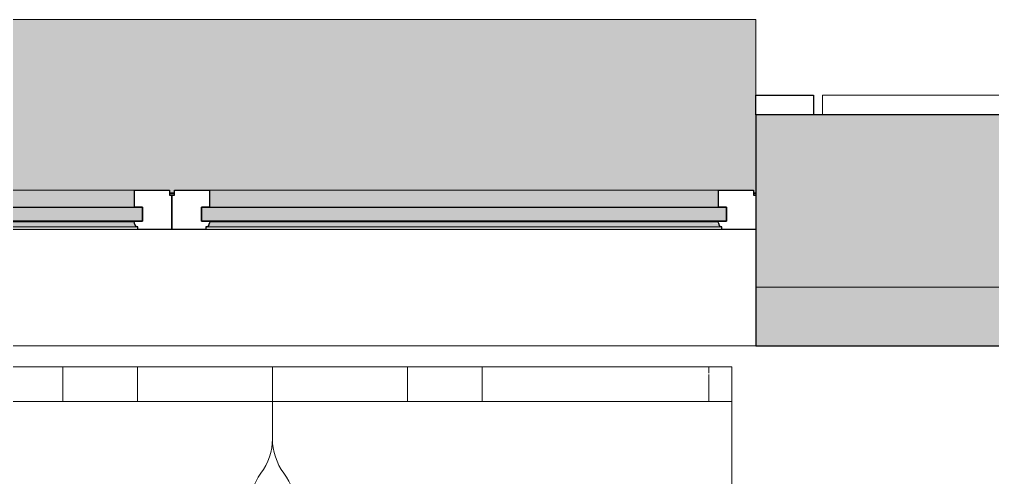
# Model space of a CAD drawing. Header units: millimetres. Extents: x 79795 to 317870, y -36033 to 97293.
# Drawn here: x 201035 to 202730, y 34016 to 34813 of the extents above; entities that cross this region are included whole.
import ezdxf

# ---------------------------------------------------------------- set-up
doc = ezdxf.new("R2010")
doc.units = ezdxf.units.MM
doc.header["$MEASUREMENT"] = 0
for name, color, linetype, lineweight in [('CSM-STL-XX-ZZ-M3-A-XXXX-00001_detached _19_04_21__rvt-1-Level 4$0$A-GLAZ', 7, 'CONTINUOUS', 9), ('CSM-STL-XX-ZZ-M3-A-XXXX-00001_detached _19_04_21__rvt-1-Level 4$0$A-GLAZ-CURT', 7, 'CONTINUOUS', 9), ('CSM-STL-XX-ZZ-M3-A-XXXX-00001_detached _19_04_21__rvt-1-Level 4$0$A-WALL', 7, 'CONTINUOUS', 9), ('CSM-STL-XX-ZZ-M3-A-XXXX-00001_detached _19_04_21__rvt-1-Level 4$0$A-WALL-PATT', 7, 'CONTINUOUS', 9), ('CSM-STL-XX-ZZ-M3-A-XXXX-00001_detached _19_04_21__rvt-1-Level 4$0$I-WALL', 7, 'CONTINUOUS', 9), ('I-FURN', 8, 'CONTINUOUS', 9)]:
    doc.layers.add(name, color=color, linetype=linetype, lineweight=lineweight)

msp = doc.modelspace()

# ---------------------------------------------------------------- hatches: boundary and pattern name
at = {"layer": 'CSM-STL-XX-ZZ-M3-A-XXXX-00001_detached _19_04_21__rvt-1-Level 4$0$A-GLAZ'}
for points in [[(202317.8, 34511.5), (202317.8, 34813.2), (200283.7, 34813.2), (200283.7, 34511.5), (200288, 34511.5), (200288, 34516.2), (201296.5, 34516.2), (201296.5, 34511.5), (201305.2, 34511.5), (201305.2, 34516.2), (202313.5, 34516.2), (202313.5, 34511.5)], [(201235.6, 34486.2), (201235.6, 34516.2), (200348.9, 34516.2), (200348.9, 34486.2), (201043.5, 34486.2)], [(202239.4, 34486.2), (202252.6, 34486.2), (202252.6, 34516.2), (201366, 34516.2), (201366, 34486.2), (201641.5, 34486.2)], [(201249.6, 34462.3), (201249.6, 34486.2), (200334.9, 34486.2), (200334.9, 34462.3), (201043.5, 34462.3)], [(202266.6, 34462.3), (202266.6, 34486.2), (201352.1, 34486.2), (201352.1, 34462.3), (202239.4, 34462.3)], [(201240.1, 34447.3), (201241.6, 34447.3), (201241.6, 34452.3), (200342.9, 34451.8), (200342.9, 34447.3), (201239.9, 34447.3)], [(201240.1, 34452.3), (201236.7, 34454.6), (201235.4, 34457.2), (200348.7, 34457.2), (200346.9, 34453.6), (200344.4, 34452.3), (201237.8, 34452.3)], [(201235.6, 34457.2), (201235.6, 34458.3), (201234.4, 34461.2), (200350.1, 34461.2), (200348.9, 34457.2), (201043.5, 34457.2), (201235.4, 34457.2)], [(201234.4, 34461.2), (201234.4, 34462.3), (201043.5, 34461.2)], [(202257.1, 34447.3), (202258.6, 34447.3), (202258.6, 34452.3), (201360, 34451.8), (201360, 34447.3), (202256.9, 34447.3)], [(202257.1, 34452.3), (202253.7, 34454.6), (202252.4, 34457.2), (201365.8, 34457.2), (201364, 34453.6), (201361.6, 34452.3), (202254.8, 34452.3)], [(202239.4, 34457.2), (202252.6, 34458.3), (202251.4, 34461.2), (201367.3, 34461.2), (201366, 34457.2), (201641.5, 34457.2)], [(202251.4, 34461.2), (202251.4, 34462.3), (202239.4, 34461.2)]]:
    msp.add_hatch(color=256, dxfattribs=at).paths.add_polyline_path(points, flags=0)
h = msp.add_hatch(color=256, dxfattribs=at)
h.paths.add_polyline_path([(202317.8, 34509.4), (202317.8, 34511.5), (202313.5, 34511.5), (202313.5, 34509.4)], flags=0)
h.paths.add_polyline_path([(201301.5, 34509.4), (201305.2, 34509.4), (201305.2, 34511.5), (201296.5, 34511.5), (201296.5, 34509.4)], flags=0)
h.paths.add_polyline_path([(200283.7, 34509.4), (200288, 34509.4), (200288, 34511.5), (200283.7, 34511.5)], flags=0)
h = msp.add_hatch(color=256, dxfattribs=at)
h.paths.add_polyline_path([(202257.1, 34452.3), (202255.8, 34453.4), (202255.8, 34452.8)], flags=0)
h.paths.add_polyline_path([(201360, 34452.3), (201362.9, 34452.8), (201361.2, 34452.8)], flags=0)
at = {"layer": 'CSM-STL-XX-ZZ-M3-A-XXXX-00001_detached _19_04_21__rvt-1-Level 4$0$A-WALL-PATT'}
h = msp.add_hatch(color=256, dxfattribs=at)
h.paths.add_polyline_path([(230840.8, 34347.3), (230840.8, 34647.3), (229692.8, 34647.3), (229692.8, 34347.3), (229746.4, 34347.3)], flags=0)
h.paths.add_polyline_path([(218948.8, 34347.3), (220908.8, 34347.3), (220908.8, 34647.3), (202317.8, 34647.3), (202317.8, 34347.3), (218537.2, 34347.3)], flags=0)
h.paths.add_polyline_path([(200283.7, 34347.3), (200283.7, 34647.3), (196942.8, 34647.3), (196942.8, 34347.3), (199847.5, 34347.3)], flags=0)
h.paths.add_polyline_path([(190658.8, 34347.3), (190658.8, 34647.3), (187318, 34647.3), (187318, 34347.3), (190578.9, 34347.3)], flags=0)
h.paths.add_polyline_path([(185283.8, 34347.3), (185283.8, 34647.3), (166692.8, 34647.3), (166692.8, 34347.3), (184300.1, 34347.3)], flags=0)
h.paths.add_polyline_path([(157908.8, 34347.3), (157908.8, 34647.3), (156460.8, 34647.3), (156460.8, 34347.3), (157391.2, 34347.3)], flags=0)
h = msp.add_hatch(color=256, dxfattribs=at)
h.paths.add_polyline_path([(210693.8, 34245.3), (210693.8, 34347.3), (202317.8, 34347.3), (202317.8, 34245.3), (208219.2, 34245.3)], flags=0)
h.paths.add_polyline_path([(200283.7, 34245.3), (200283.7, 34347.3), (197612, 34347.3), (197612, 34245.3), (199847.5, 34245.3)], flags=0)

# ---------------------------------------------------------------- linework, layer by layer
at = {"layer": 'CSM-STL-XX-ZZ-M3-A-XXXX-00001_detached _19_04_21__rvt-1-Level 4$0$A-GLAZ'}
for p, q in [((202317.8, 34813.2), (200283.7, 34813.2)), ((202317.8, 34813.2), (202317.8, 34681.3)), ((200348.9, 34516.2), (201235.6, 34516.2)), ((201366, 34516.2), (202252.6, 34516.2)), ((201305.2, 34511.5), (201296.5, 34511.5)), ((201305.2, 34509.4), (201296.5, 34509.4)), ((202317.8, 34511.5), (202313.5, 34511.5)), ((202317.8, 34509.4), (202313.5, 34509.4)), ((200344.4, 34452.3), (201240.1, 34452.3)), ((200350.1, 34461.2), (201234.4, 34461.2)), ((201240.1, 34452.3), (201241.6, 34452.3)), ((201360, 34452.3), (201361.6, 34452.3)), ((201361.6, 34452.3), (202257.1, 34452.3)), ((201367.3, 34461.2), (202251.4, 34461.2)), ((202257.1, 34452.3), (202258.6, 34452.3)), ((201241.6, 34447.3), (200342.9, 34447.3)), ((202258.6, 34447.3), (201360, 34447.3))]:
    msp.add_line(p, q, dxfattribs=at)
at = {"layer": 'CSM-STL-XX-ZZ-M3-A-XXXX-00001_detached _19_04_21__rvt-1-Level 4$0$A-GLAZ', "lineweight": 30}
for p, q in [((202317.8, 34647.3), (202317.8, 34681.3)), ((202317.8, 34681.3), (202417.8, 34681.3)), ((202417.8, 34681.3), (202417.8, 34647.3)), ((201235.6, 34516.2), (201296.5, 34516.2)), ((201235.6, 34486.2), (201235.6, 34516.2)), ((201296.5, 34516.2), (201296.5, 34507.2)), ((201305.2, 34516.2), (201366, 34516.2)), ((201305.2, 34507.2), (201305.2, 34516.2)), ((201366, 34516.2), (201366, 34486.2)), ((202252.6, 34516.2), (202313.5, 34516.2)), ((202252.6, 34486.2), (202252.6, 34516.2)), ((202313.5, 34516.2), (202313.5, 34507.2)), ((201296.5, 34507.2), (201300.8, 34507.2)), ((201300.8, 34507.2), (201300.8, 34447.3)), ((201300.8, 34507.2), (201305.2, 34507.2)), ((201300.8, 34447.3), (201300.8, 34507.2)), ((202313.5, 34507.2), (202317.8, 34507.2)), ((200334.9, 34486.2), (201249.6, 34486.2)), ((201249.6, 34486.2), (201235.6, 34486.2)), ((201249.6, 34486.2), (201249.6, 34462.3)), ((201249.6, 34462.3), (201249.6, 34486.2)), ((201352.1, 34486.2), (202266.6, 34486.2)), ((201352.1, 34462.3), (201352.1, 34486.2)), ((201352.1, 34486.2), (201352.1, 34462.3)), ((201366, 34486.2), (201352.1, 34486.2)), ((202266.6, 34486.2), (202252.6, 34486.2)), ((202266.6, 34486.2), (202266.6, 34462.3)), ((202266.6, 34462.3), (202266.6, 34486.2)), ((201249.6, 34462.3), (200334.9, 34462.3)), ((201234.4, 34462.3), (201249.6, 34462.3)), ((201234.4, 34461.2), (201234.4, 34462.3)), ((201241.6, 34452.3), (201240.1, 34452.3)), ((201241.6, 34447.3), (201241.6, 34452.3)), ((202266.6, 34462.3), (201352.1, 34462.3)), ((201352.1, 34462.3), (201367.3, 34462.3)), ((201361.6, 34452.3), (201360, 34452.3)), ((201360, 34452.3), (201360, 34447.3)), ((201367.3, 34462.3), (201367.3, 34461.2)), ((202251.4, 34462.3), (202266.6, 34462.3)), ((202251.4, 34461.2), (202251.4, 34462.3)), ((202258.6, 34452.3), (202257.1, 34452.3)), ((202258.6, 34447.3), (202258.6, 34452.3)), ((201300.8, 34447.3), (201241.6, 34447.3)), ((201360, 34447.3), (201300.8, 34447.3)), ((202317.8, 34447.3), (202258.6, 34447.3))]:
    msp.add_line(p, q, dxfattribs=at)
for centre, radius, start, end in [((201228.5, 34456.8), 7.4, 3.4261, 36.5739), ((201241.2, 34457.6), 5.36, 183.4261, 258.0476), ((201360.5, 34457.6), 5.36, 281.9524, 356.5739), ((201373.2, 34456.8), 7.4, 143.4261, 176.5739), ((202245.5, 34456.8), 7.4, 3.4261, 36.5739), ((202258.2, 34457.6), 5.36, 183.4261, 258.0476)]:
    msp.add_arc(centre, radius, start, end, dxfattribs=at)
at = {"layer": 'CSM-STL-XX-ZZ-M3-A-XXXX-00001_detached _19_04_21__rvt-1-Level 4$0$A-GLAZ'}
for points in [[(201235.1, 34460), (201234.9, 34460.4), (201234.7, 34460.8), (201234.4, 34461.2)], [(201367.3, 34461.2), (201367, 34460.8), (201366.7, 34460.4), (201366.5, 34460)], [(202252.1, 34460), (202251.9, 34460.4), (202251.7, 34460.8), (202251.4, 34461.2)]]:
    msp.add_open_spline(points, degree=3, dxfattribs=at)
for points, knots in [([(201236.7, 34454.6), (201236.6, 34454.8), (201236.4, 34455.2), (201236, 34456.1), (201235.9, 34456.8), (201235.8, 34457.2)], [-0.4, -0.4, -0.4, -0.4, -0.3, -0.2, 0, 0, 0, 0]), ([(201240.1, 34452.3), (201239.6, 34452.4), (201239, 34452.6), (201238.2, 34453.1), (201237.8, 34453.4), (201237.6, 34453.6)], [-1, -1, -1, -1, -0.8, -0.7, -0.6, -0.6, -0.6, -0.6]), ([(201364, 34453.6), (201364, 34453.5), (201363.8, 34453.4), (201363.5, 34453.1), (201363.1, 34452.9), (201362.4, 34452.5), (201361.9, 34452.4), (201361.6, 34452.3)], [0.6, 0.6, 0.6, 0.6, 0.625, 0.7, 0.775, 0.85, 1, 1, 1, 1]), ([(201365.8, 34457.2), (201365.8, 34456.8), (201365.7, 34456.1), (201365.4, 34455.3), (201365.1, 34454.9), (201365, 34454.7), (201365, 34454.6)], [0, 0, 0, 0, 0.2, 0.3, 0.35, 0.4, 0.4, 0.4, 0.4]), ([(202253.7, 34454.6), (202253.6, 34454.8), (202253.4, 34455.2), (202253, 34456.1), (202252.9, 34456.8), (202252.8, 34457.2)], [-0.4, -0.4, -0.4, -0.4, -0.3, -0.2, 0, 0, 0, 0]), ([(202257.1, 34452.3), (202256.6, 34452.4), (202256, 34452.6), (202255.2, 34453.1), (202254.8, 34453.4), (202254.6, 34453.6)], [-1, -1, -1, -1, -0.8, -0.7, -0.6, -0.6, -0.6, -0.6])]:
    msp.add_open_spline(points, degree=3, knots=knots, dxfattribs=at)
at = {"layer": 'CSM-STL-XX-ZZ-M3-A-XXXX-00001_detached _19_04_21__rvt-1-Level 4$0$A-GLAZ-CURT', "lineweight": 20}
for p, q in [((202792.8, 34681.3), (202433.8, 34681.3)), ((202433.8, 34681.3), (202433.8, 34647.3)), ((202433.8, 34647.3), (202792.8, 34647.3))]:
    msp.add_line(p, q, dxfattribs=at)
at = {"layer": 'CSM-STL-XX-ZZ-M3-A-XXXX-00001_detached _19_04_21__rvt-1-Level 4$0$A-WALL', "lineweight": 30}
for p, q in [((220908.8, 34647.3), (202317.8, 34647.3)), ((202317.8, 34647.3), (202317.8, 34347.3))]:
    msp.add_line(p, q, dxfattribs=at)
at = {"layer": 'CSM-STL-XX-ZZ-M3-A-XXXX-00001_detached _19_04_21__rvt-1-Level 4$0$A-WALL'}
msp.add_line((202317.8, 34347.3), (210693.8, 34347.3), dxfattribs=at)
at = {"layer": 'CSM-STL-XX-ZZ-M3-A-XXXX-00001_detached _19_04_21__rvt-1-Level 4$0$I-WALL'}
for p, q in [((210693.8, 34347.3), (202317.8, 34347.3)), ((202317.8, 34245.3), (200283.7, 34245.3))]:
    msp.add_line(p, q, dxfattribs=at)
at = {"layer": 'CSM-STL-XX-ZZ-M3-A-XXXX-00001_detached _19_04_21__rvt-1-Level 4$0$I-WALL', "lineweight": 30}
for p, q in [((202317.8, 34347.3), (202317.8, 34245.3)), ((202317.8, 34245.3), (210693.8, 34245.3))]:
    msp.add_line(p, q, dxfattribs=at)
at = {"layer": 'I-FURN'}
for p, q in [((201475.8, 34208.3), (200675.8, 34208.3)), ((200675.8, 34208.3), (201475.8, 34208.3)), ((200675.8, 34208.3), (201110.8, 34208.3)), ((202235.8, 34208.3), (200715.8, 34208.3)), ((201110.8, 34208.3), (201240.8, 34208.3)), ((201110.8, 34148.3), (201110.8, 34208.3)), ((201110.8, 34148.3), (201110.8, 34208.3)), ((201240.8, 34208.3), (201710.8, 34208.3)), ((201240.8, 34148.3), (201240.8, 34208.3)), ((201240.8, 34148.3), (201240.8, 34208.3)), ((201475.8, 34083.3), (201475.8, 34208.3)), ((201475.8, 34208.3), (201475.8, 34083.3)), ((202275.8, 34208.3), (201475.8, 34208.3)), ((201475.8, 34208.3), (201475.8, 34083.3)), ((201475.8, 34083.3), (201475.8, 34208.3)), ((201475.8, 34208.3), (202275.8, 34208.3)), ((201710.8, 34208.3), (201841.1, 34208.3)), ((201710.8, 34148.3), (201710.8, 34208.3)), ((201710.8, 34148.3), (201710.8, 34208.3)), ((201841.1, 34208.3), (202275.8, 34208.3)), ((201841.1, 34148.3), (201841.1, 34208.3)), ((201841.1, 34148.3), (201841.1, 34208.3)), ((202275.8, 34208.3), (202235.8, 34208.3)), ((202235.8, 34197.7), (202235.8, 34208.3)), ((202235.8, 34197.7), (202235.8, 34208.3)), ((202235.8, 34148.3), (202235.8, 34195.4)), ((202235.8, 34148.3), (202235.8, 34195.4)), ((202275.8, 34148.3), (202275.8, 34208.3)), ((202275.8, 34148.3), (202275.8, 34208.3)), ((202275.8, 32808.3), (202275.8, 34208.3)), ((202275.8, 34208.3), (202275.8, 32808.3)), ((201110.8, 34148.3), (200675.8, 34148.3)), ((200715.8, 34148.3), (202235.8, 34148.3)), ((201240.8, 34148.3), (201110.8, 34148.3)), ((201710.8, 34148.3), (201240.8, 34148.3)), ((201841.1, 34148.3), (201710.8, 34148.3)), ((202275.8, 34148.3), (201841.1, 34148.3)), ((202236.3, 34148.3), (202275.8, 34148.3))]:
    msp.add_line(p, q, dxfattribs=at)
for centre, start, end in [((201375.8, 34083.3), 323.1301, 0), ((201375.8, 34083.3), 323.1301, 0), ((201575.8, 34083.3), 180, 216.8699), ((201575.8, 34083.3), 180, 216.8699), ((201535.8, 33963.3), 143.1301, 180), ((201535.8, 33963.3), 143.1301, 180), ((201415.8, 33963.3), 0, 36.8699), ((201415.8, 33963.3), 0, 36.8699)]:
    msp.add_arc(centre, 100, start, end, dxfattribs=at)

doc.saveas('drawing.dxf')
